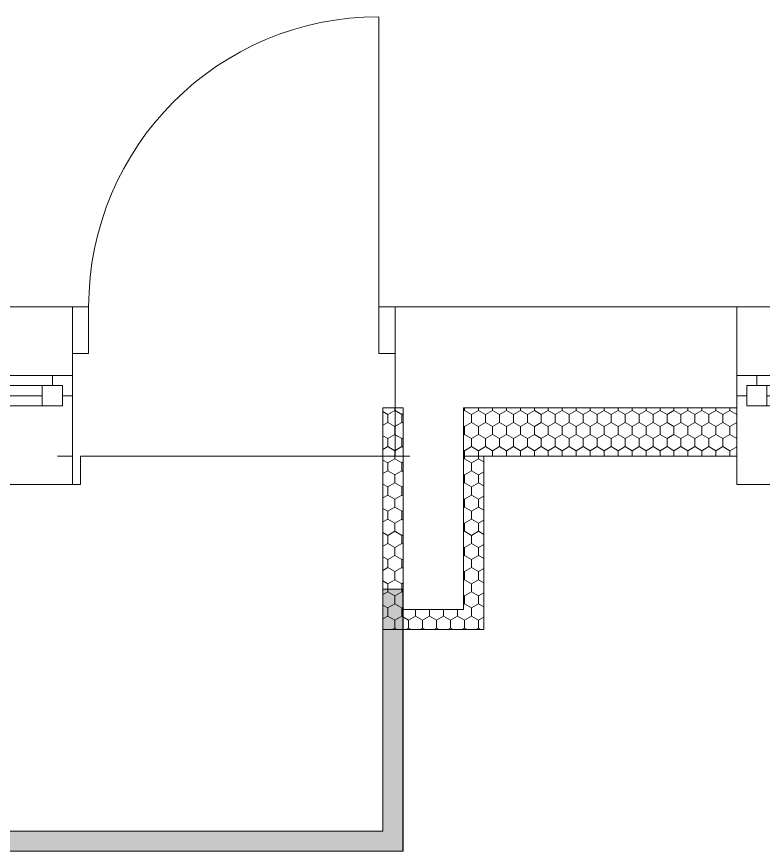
# Model space of a CAD drawing. Header units: millimetres. Extents: x 2773669 to 2919208, y -67651 to -3984.
# Drawn here: x 2822710 to 2824562, y -50309 to -48239 of the extents above; entities that cross this region are included whole.
import ezdxf

# ---------------------------------------------------------------- set-up
doc = ezdxf.new("R2010")
doc.units = ezdxf.units.MM
doc.header["$MEASUREMENT"] = 0
doc.layers.add('0_muret e jashtme', color=7, linetype='Continuous')
for name, color, linetype, lineweight, true_color in [('0_muret e jashtme_Pen_No__82', 7, 'Continuous', 0, 0xaaaaaa), ('ARCHICAD Doors_Pen_No__82', 7, 'Continuous', 0, 0xaaaaaa), ('ARCHICAD Windows_Pen_No__82', 7, 'Continuous', 0, 0xaaaaaa), ('Shell - Roof_Pen_No__82', 7, 'Continuous', 0, 0xaaaaaa), ('Structural - Bearing_Pen_No__82', 7, 'Continuous', 0, 0xaaaaaa)]:
    doc.layers.add(name, color=color, linetype=linetype, lineweight=lineweight, true_color=true_color)
doc.layers.add('Structural - Bearing_Pen_No__1', color=7, linetype='Continuous', lineweight=0)
doc.layers.add('Structural - Bearing_Pen_No__19', color=255, linetype='Continuous', lineweight=0)
pattern_1 = [(90, (2247653.822, -76424.967), (-34.6410162, 0), [20, -40]), (90, (2247636.502, -76394.967), (-34.6410162, 0), [20, -40]), (150, (2247653.822, -76404.967), (17.320508, 30), [20, -40]), (150, (2247619.18, -76404.967), (17.320508, 30), [20, -40]), (210, (2247653.822, -76424.967), (-17.320508, 30), [20, -40]), (210, (2247619.18, -76424.967), (-17.320508, 30), [20, -40])]

# ---------------------------------------------------------------- blocks, each defined once
blk = doc.blocks.new('Window 22')
at = {"layer": 'ARCHICAD Windows_Pen_No__82', "color": 253, "linetype": 'Continuous', "lineweight": 0, "true_color": 0xaaaaaa}
for p, q in [((-400, 150), (-400, 220)), ((-400, 220), (400, 220)), ((400, 220), (400, 150)), ((-400, 150), (-400, 30)), ((400, 150), (400, 30)), ((-400, 30), (-400, 0)), ((-375, 25), (-325, 25)), ((-375, -25), (-375, 25)), ((-325, 25), (325, 25)), ((-325, 25), (-325, -25)), ((-325, 25), (325, 25)), ((325, -25), (325, 25)), ((325, 25), (375, 25)), ((375, 25), (375, -25)), ((400, 30), (400, 0)), ((-400, 0), (-375, 0)), ((-400, 0), (-400, -50)), ((-400, 0), (-400, -50)), ((-375, 0), (-375, -25)), ((-325, 0), (325, 0)), ((375, -25), (375, 0)), ((375, 0), (400, 0)), ((400, 0), (400, -50)), ((400, 0), (400, -50)), ((-375, -25), (-350, -25)), ((-325, -25), (-375, -25)), ((-350, -25), (-350, -50)), ((325, -25), (-325, -25)), ((375, -25), (325, -25)), ((350, -50), (350, -25)), ((350, -25), (375, -25)), ((-350, -50), (-400, -50)), ((-400, -50), (-400, -220)), ((350, -50), (-350, -50)), ((400, -50), (350, -50)), ((400, -50), (400, -220)), ((-400, -220), (400, -220))]:
    blk.add_line(p, q, dxfattribs=at)
blk = doc.blocks.new('Window 22_2')
at = {"layer": 'ARCHICAD Windows_Pen_No__82', "color": 253, "linetype": 'Continuous', "lineweight": 0, "true_color": 0xaaaaaa}
for p, q in [((-800, 150), (-800, 220)), ((-800, 220), (800, 220)), ((800, 220), (800, 150)), ((-800, 150), (-800, 30)), ((800, 150), (800, 30)), ((-800, 30), (-800, 0)), ((-775, 25), (-725, 25)), ((-775, -25), (-775, 25)), ((-725, 25), (725, 25)), ((-725, 25), (-725, -25)), ((-725, 25), (725, 25)), ((725, -25), (725, 25)), ((725, 25), (775, 25)), ((775, 25), (775, -25)), ((800, 30), (800, 0)), ((-800, 0), (-775, 0)), ((-800, 0), (-800, -50)), ((-800, 0), (-800, -50)), ((-775, 0), (-775, -25)), ((-725, 0), (725, 0)), ((775, -25), (775, 0)), ((775, 0), (800, 0)), ((800, 0), (800, -50)), ((800, 0), (800, -50)), ((-775, -25), (-750, -25)), ((-725, -25), (-775, -25)), ((-750, -25), (-750, -50)), ((725, -25), (-725, -25)), ((775, -25), (725, -25)), ((750, -50), (750, -25)), ((750, -25), (775, -25)), ((-750, -50), (-800, -50)), ((-800, -50), (-800, -220)), ((750, -50), (-750, -50)), ((800, -50), (750, -50)), ((800, -50), (800, -220)), ((-800, -220), (800, -220))]:
    blk.add_line(p, q, dxfattribs=at)
blk = doc.blocks.new('Door 22')
at = {"layer": 'ARCHICAD Doors_Pen_No__82', "color": 253, "linetype": 'Continuous', "lineweight": 0, "true_color": 0xaaaaaa}
for p, q in [((360, 0), (360, 720)), ((-400, 0), (-437, 0)), ((-400, 0), (-437, 0)), ((-360, 0), (-400, 0)), ((-400, 0), (-400, -115)), ((-400, 0), (-400, -115)), ((-400, 0), (-400, -115)), ((-360, -115), (-360, 0)), ((400, 0), (360, 0)), ((360, 0), (360, -115)), ((400, -115), (400, 0)), ((400, 0), (400, -115)), ((400, 0), (400, -115)), ((400, 0), (437, 0)), ((400, 0), (437, 0)), ((-400, -115), (-360, -115)), ((-400, -115), (-400, -250)), ((-400, -115), (-400, -250)), ((360, -115), (400, -115)), ((400, -115), (400, -250)), ((400, -115), (400, -250)), ((-400, -250), (-400, -370)), ((-400, -250), (-400, -370)), ((400, -250), (400, -370)), ((400, -250), (400, -370)), ((-400, -370), (-437, -370)), ((-400, -370), (-437, -370)), ((400, -370), (437, -370)), ((400, -370), (437, -370))]:
    blk.add_line(p, q, dxfattribs=at)
blk.add_arc((360, 0), 720, 90, 180, dxfattribs=at)
blk = doc.blocks.new('Wall_18', base_point=(2825918.2, -48958.5))
at = {"layer": '0_muret e jashtme_Pen_No__82', "linetype": 'Continuous', "lineweight": 0, "true_color": 0xaaaaaa}
h = blk.add_hatch(dxfattribs=at)
h.set_pattern_fill('STYROFOAM_SM_INSULATION', color=253, style=0, pattern_type=2)
h.set_pattern_definition(pattern_1)
h.paths.add_polyline_path([(2823648.2, -49328.5), (2823668.2, -49328.5), (2823668.2, -49208.5), (2823648.2, -49208.5)])
h = blk.add_hatch(dxfattribs=at)
h.set_pattern_fill('STYROFOAM_SM_INSULATION', color=253, style=0, pattern_type=2)
h.set_pattern_definition(pattern_1)
h.paths.add_polyline_path([(2824495.8, -49208.5), (2823818.2, -49208.5), (2823818.2, -49328.5), (2824495.8, -49328.5)])
at = {"layer": '0_muret e jashtme_Pen_No__82', "color": 253, "linetype": 'Continuous', "lineweight": 0, "true_color": 0xaaaaaa}
for p, q in [((2823648.2, -48958.5), (2823685.2, -48958.5)), ((2823648.2, -48958.5), (2823648.2, -49073.5)), ((2824495.8, -49128.5), (2824495.8, -48958.5)), ((2823648.2, -49073.5), (2823648.2, -49208.5)), ((2824495.8, -49178.5), (2824495.8, -49128.5)), ((2824495.8, -49208.5), (2824495.8, -49178.5)), ((2823648.2, -49208.5), (2823668.2, -49208.5)), ((2823648.2, -49208.5), (2823648.2, -49328.5)), ((2823668.2, -49208.5), (2823668.2, -49328.5)), ((2823818.2, -49328.5), (2823818.2, -49208.5)), ((2823818.2, -49208.5), (2824495.8, -49208.5)), ((2824495.8, -49328.5), (2824495.8, -49208.5)), ((2823648.2, -49328.5), (2823685.2, -49328.5))]:
    blk.add_line(p, q, dxfattribs=at)
at = {"layer": '0_muret e jashtme_Pen_No__82', "color": 253, "linetype": 'Continuous', "lineweight": 0, "true_color": 0xaaaaaa, "flags": 128}
for points in [[(2824495.8, -48958.5), (2823648.2, -48958.5)], [(2823648.2, -49328.5), (2823668.2, -49328.5)], [(2823818.2, -49328.5), (2824495.8, -49328.5)]]:
    blk.add_lwpolyline(points, dxfattribs=at)
at = {"layer": 'ARCHICAD Doors_Pen_No__82', "color": 253, "linetype": 'Continuous', "lineweight": 0, "true_color": 0xaaaaaa, "zscale": 1000}
blk.add_blockref('Door 22', (2823248.2, -48958.5), dxfattribs=at)
at = {"layer": 'ARCHICAD Windows_Pen_No__82', "color": 253, "linetype": 'Continuous', "lineweight": 0, "true_color": 0xaaaaaa, "zscale": 1000, "rotation": 180}
for name, p in [('Window 22_2', (2822048.2, -49178.5)), ('Window 22', (2824895.8, -49178.5))]:
    blk.add_blockref(name, p, dxfattribs=at)
blk = doc.blocks.new('Wall_56', base_point=(2823668.2, -48958.5))
at = {"layer": '0_muret e jashtme_Pen_No__82', "color": 253, "linetype": 'Continuous', "lineweight": 0, "true_color": 0xaaaaaa}
for p, q in [((2823668.2, -49208.5), (2823668.2, -49328.5)), ((2823818.2, -49328.5), (2823818.2, -49208.5))]:
    blk.add_line(p, q, dxfattribs=at)
at = {"layer": '0_muret e jashtme_Pen_No__82', "color": 253, "linetype": 'Continuous', "lineweight": 0, "true_color": 0xaaaaaa, "flags": 128}
for points in [[(2823668.2, -49328.5), (2823668.2, -49708.5)], [(2823818.2, -49708.5), (2823818.2, -49328.5)], [(2823818.2, -49708.5), (2823668.2, -49708.5)]]:
    blk.add_lwpolyline(points, dxfattribs=at)

msp = doc.modelspace()

# ---------------------------------------------------------------- hatches: boundary and pattern name
at = {"layer": '0_muret e jashtme_Pen_No__82', "linetype": 'Continuous', "lineweight": 0, "true_color": 0xaaaaaa}
h = msp.add_hatch(dxfattribs=at)
h.set_pattern_fill('STYROFOAM_SM_INSULATION', color=253, style=0, pattern_type=2)
h.set_pattern_definition(pattern_1)
h.paths.add_polyline_path([(2823818.17292, -49328.54946), (2823818.17292, -49708.54946), (2823668.17292, -49708.54946), (2823668.17292, -49208.54953), (2823618.17292, -49208.54953), (2823618.17292, -49758.54946), (2823868.17292, -49758.54946), (2823868.17292, -49328.54946)])
at = {"layer": 'Structural - Bearing_Pen_No__19', "linetype": 'Continuous', "lineweight": 0}
msp.add_hatch(color=255, dxfattribs=at).paths.add_polyline_path([(2821218.17292, -50308.54946), (2821218.17292, -49658.54946), (2821268.17292, -49658.54946), (2821268.17292, -50258.54945), (2823618.17292, -50258.54945), (2823618.17292, -49658.54946), (2823667.83417, -49658.54946), (2823667.83417, -50308.54946)])

# ---------------------------------------------------------------- linework, layer by layer
at = {"layer": '0_muret e jashtme_Pen_No__82', "color": 253, "linetype": 'Continuous', "lineweight": 0, "true_color": 0xaaaaaa, "flags": 128}
msp.add_lwpolyline([(2823818.17292, -49328.54946), (2823818.17292, -49708.54946), (2823668.17292, -49708.54946), (2823668.17292, -49208.54953), (2823618.17292, -49208.54953), (2823618.17292, -49758.54946), (2823868.17292, -49758.54946), (2823868.17292, -49328.54946)], close=True, dxfattribs=at)
at = {"layer": 'Shell - Roof_Pen_No__82', "color": 253, "linetype": 'Continuous', "lineweight": 0, "true_color": 0xaaaaaa}
for p, q in [((2823668.17292, -50308.54946), (2823668.17292, -49258.54946)), ((2821218.17292, -50308.54946), (2823668.17292, -50308.54946))]:
    msp.add_line(p, q, dxfattribs=at)
at = {"layer": 'Structural - Bearing_Pen_No__1', "color": 7, "linetype": 'Continuous', "lineweight": 0, "flags": 128}
msp.add_lwpolyline([(2821218.17292, -50308.54946), (2821218.17292, -49658.54946), (2821268.17292, -49658.54946), (2821268.17292, -50258.54945), (2823618.17292, -50258.54945), (2823618.17292, -49658.54946), (2823667.83417, -49658.54946), (2823667.83417, -50308.54946)], close=True, dxfattribs=at)
at = {"layer": 'Structural - Bearing_Pen_No__82', "color": 253, "linetype": 'Continuous', "lineweight": 0, "true_color": 0xaaaaaa, "flags": 128}
msp.add_lwpolyline([(2823618.17292, -49658.54946), (2823667.83417, -49658.54946), (2823667.83417, -50308.54946), (2823668.17292, -50308.54946), (2823668.17292, -49328.54946), (2822868.17292, -49328.54946), (2822868.17292, -49398.54946), (2821268.17292, -49398.54946), (2821268.17292, -49328.54946), (2821218.17292, -49328.54946), (2821218.17292, -49658.54946), (2821268.17292, -49658.54946), (2821268.17292, -50258.54945), (2823618.17292, -50258.54945)], close=True, dxfattribs=at)

# ---------------------------------------------------------------- block references
at = {"layer": '0_muret e jashtme', "color": 7, "lineweight": 0}
for name, p in [('Wall_18', (2825918.17292, -48958.54946)), ('Wall_56', (2823668.17292, -48958.54946))]:
    msp.add_blockref(name, p, dxfattribs=at)

doc.saveas('drawing.dxf')
